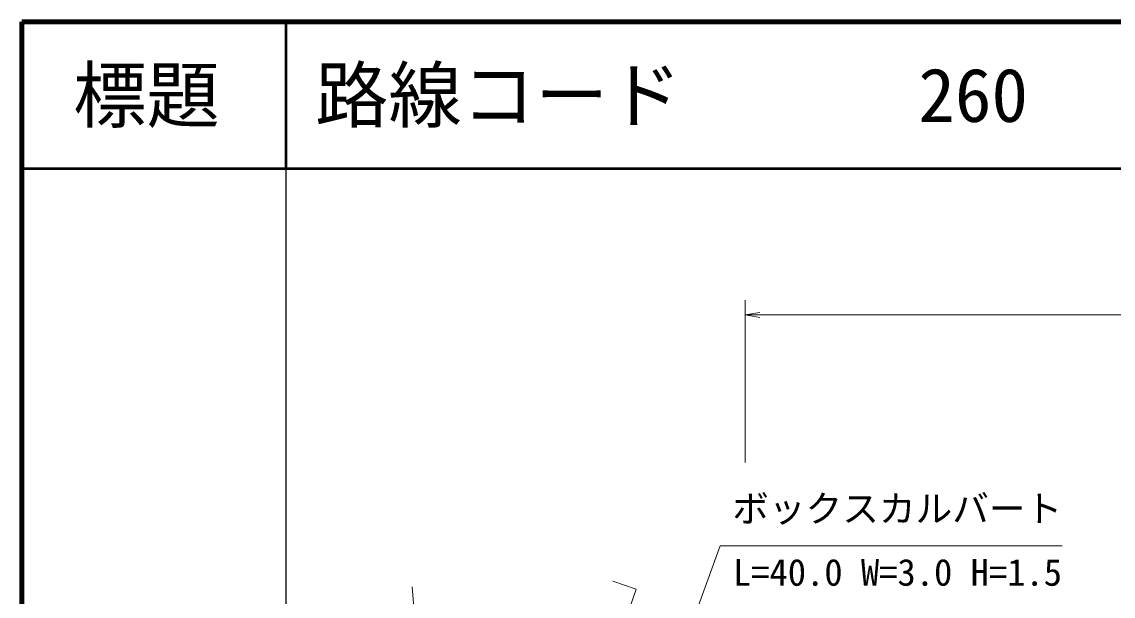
# Model space of a CAD drawing. Units: millimetres at full size, sheet at 1:1000; details may follow other scales. Extents: x 40000 to 680000, y 20000 to 380000.
# Drawn here: x 40000 to 114430, y 340807 to 380000 of the extents above; entities that cross this region are included whole.
import ezdxf
from ezdxf.enums import TextEntityAlignment as Align

# ---------------------------------------------------------------- set-up
doc = ezdxf.new("R2010")
doc.units = ezdxf.units.MM
doc.header["$LTSCALE"] = 1000
doc.linetypes.add('CHAIN', pattern=[18.5, 12, -1.5, 3.5, -1.5])
for name, color, linetype, lineweight in [('M-BGD', 7, 'Continuous', 13), ('M-BMK', 2, 'CHAIN', 13), ('M-STR-HTXT', 7, 'Continuous', 13), ('M-TTL', 2, 'Continuous', 140), ('M-TTL-BAND', 7, 'Continuous', 25), ('M-TTL-LINE', 7, 'Continuous', 50)]:
    doc.layers.add(name, color=color, linetype=linetype, lineweight=lineweight)
doc.layers.add('M-TTL-TXT', color=7, linetype='Continuous')
doc.styles.add('ＭＳ ゴシック', font='')
doc.styles.get('ＭＳ ゴシック').set_extended_font_data('MS Gothic')

# ---------------------------------------------------------------- blocks, each defined once
blk = doc.blocks.new('open_arrow')
at = {"color": 0, "linetype": 'Continuous', "lineweight": -2}
blk.add_lwpolyline([(7.5, 1.25), (0, 0), (7.5, -1.25)], dxfattribs=at)

msp = doc.modelspace()

# ---------------------------------------------------------------- linework, layer by layer
at = {"layer": 'M-BGD'}
msp.add_lwpolyline([(66933, 337636), (80654, 332794), (81901, 336201), (80363, 336793), (81906, 341280), (80317, 341825)], dxfattribs=at)
at = {"layer": 'M-BMK'}
msp.add_line((66625, 341451), (70639, 291713), dxfattribs=at)
at = {"layer": 'M-STR-HTXT'}
for p, q in [((89339, 349937), (89339, 361000)), ((89339, 360000), (342081, 360000)), ((87628, 344251), (72407, 302610)), ((110951, 344251), (87628, 344251))]:
    msp.add_line(p, q, dxfattribs=at)
at = {"layer": 'M-TTL'}
for p, q in [((40000, 380000), (40000, 20000)), ((680000, 380000), (40000, 380000))]:
    msp.add_line(p, q, dxfattribs=at)
at = {"layer": 'M-TTL-BAND'}
msp.add_line((58000, 370000), (58000, 20000), dxfattribs=at)
at = {"layer": 'M-TTL-LINE'}
for p, q in [((58000, 380000), (58000, 370000)), ((40000, 370000), (680000, 370000))]:
    msp.add_line(p, q, dxfattribs=at)

# ---------------------------------------------------------------- block references
at = {"layer": 'M-STR-HTXT', "xscale": 133, "yscale": 133}
msp.add_blockref('open_arrow', (89339, 360000), dxfattribs=at)

# ---------------------------------------------------------------- texts
at = {"layer": 'M-STR-HTXT', "style": 'ＭＳ ゴシック'}
for s, p in [('ボックスカルバート', (88451, 345318)), ('L=40.0 W=3.0 H=1.5', (88497, 340969))]:
    msp.add_text(s, height=1833, dxfattribs=at).set_placement(p, align=Align.BOTTOM_LEFT)
at = {"layer": 'M-TTL-TXT', "style": 'ＭＳ ゴシック'}
msp.add_text('標題', height=3666, dxfattribs=at).set_placement((48500, 375000), align=Align.MIDDLE_CENTER)
for s, p in [('路線コード', (60000, 375000)), ('260', (101142, 375000))]:
    msp.add_text(s, height=3666, dxfattribs=at).set_placement(p, align=Align.MIDDLE_LEFT)

doc.saveas('drawing.dxf')
